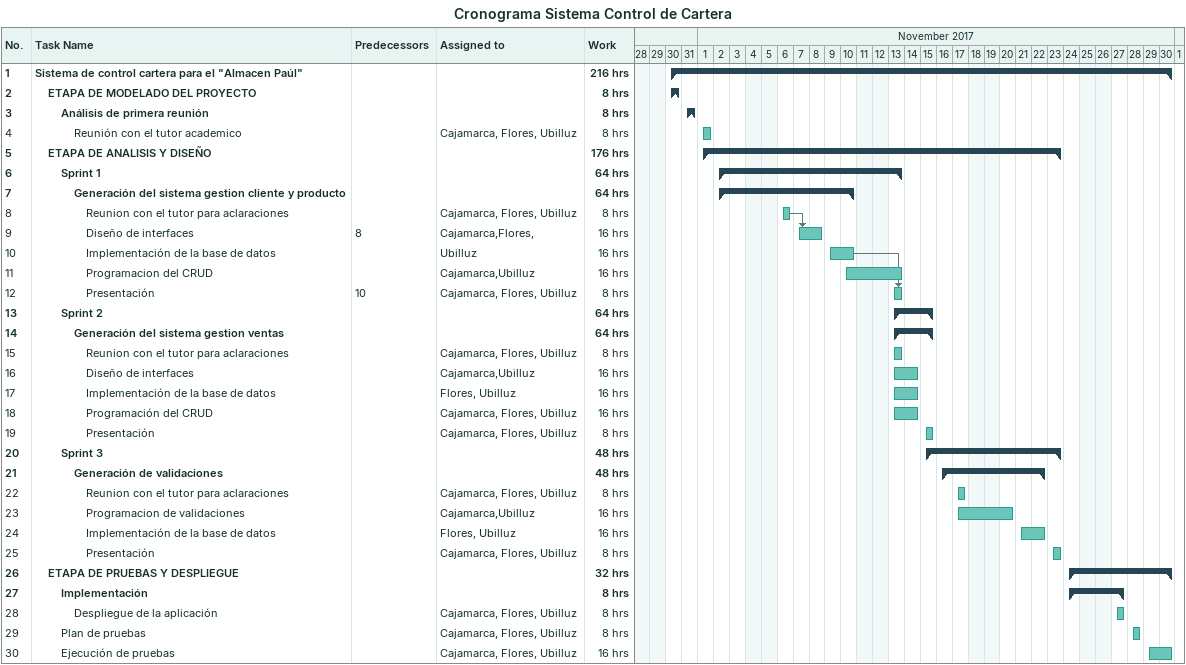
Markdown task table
Cronograma Sistema Control de Cartera

| ID | Level | Task | Start | Finish | Predecessors | Resources | Work (h) |
|---|---|---|---|---|---|---|---|
| 1 | 1 | **Sistema de control cartera para el "Almacen Paúl"** | 2017-10-30 | 2017-11-30 |  |  | 216 |
| 2 | 2 | **ETAPA DE MODELADO DEL PROYECTO** | 2017-10-30 | 2017-10-30 |  |  | 8 |
| 3 | 3 | **Análisis de primera reunión** | 2017-10-31 | 2017-10-31 |  |  | 8 |
| 4 | 4 | Reunión con el tutor academico | 2017-11-01 | 2017-11-01 |  | Cajamarca, Flores, Ubilluz | 8 |
| 5 | 2 | **ETAPA DE ANALISIS Y DISEÑO** | 2017-11-01 | 2017-11-23 |  |  | 176 |
| 6 | 3 | **Sprint 1** | 2017-11-02 | 2017-11-13 |  |  | 64 |
| 7 | 4 | **Generación del sistema gestion cliente y producto** | 2017-11-02 | 2017-11-10 |  |  | 64 |
| 8 | 5 | Reunion con el tutor para aclaraciones | 2017-11-06 | 2017-11-06 |  | Cajamarca, Flores, Ubilluz | 8 |
| 9 | 5 | Diseño de interfaces | 2017-11-07 | 2017-11-08 | 8 | Cajamarca,Flores, | 16 |
| 10 | 5 | Implementación de la base de datos | 2017-11-09 | 2017-11-10 |  | Ubilluz | 16 |
| 11 | 5 | Programacion del CRUD | 2017-11-10 | 2017-11-13 |  | Cajamarca,Ubilluz | 16 |
| 12 | 5 | Presentación | 2017-11-13 | 2017-11-13 | 10 | Cajamarca, Flores, Ubilluz | 8 |
| 13 | 3 | **Sprint 2** | 2017-11-13 | 2017-11-15 |  |  | 64 |
| 14 | 4 | **Generación del sistema gestion ventas** | 2017-11-13 | 2017-11-15 |  |  | 64 |
| 15 | 5 | Reunion con el tutor para aclaraciones | 2017-11-13 | 2017-11-13 |  | Cajamarca, Flores, Ubilluz | 8 |
| 16 | 5 | Diseño de interfaces | 2017-11-13 | 2017-11-14 |  | Cajamarca,Ubilluz | 16 |
| 17 | 5 | Implementación de la base de datos | 2017-11-13 | 2017-11-14 |  | Flores, Ubilluz | 16 |
| 18 | 5 | Programación del CRUD | 2017-11-13 | 2017-11-14 |  | Cajamarca, Flores, Ubilluz | 16 |
| 19 | 5 | Presentación | 2017-11-15 | 2017-11-15 |  | Cajamarca, Flores, Ubilluz | 8 |
| 20 | 3 | **Sprint 3** | 2017-11-15 | 2017-11-23 |  |  | 48 |
| 21 | 4 | **Generación de validaciones** | 2017-11-16 | 2017-11-22 |  |  | 48 |
| 22 | 5 | Reunion con el tutor para aclaraciones | 2017-11-17 | 2017-11-17 |  | Cajamarca, Flores, Ubilluz | 8 |
| 23 | 5 | Programacion de validaciones | 2017-11-17 | 2017-11-20 |  | Cajamarca,Ubilluz | 16 |
| 24 | 5 | Implementación de la base de datos | 2017-11-21 | 2017-11-22 |  | Flores, Ubilluz | 16 |
| 25 | 5 | Presentación | 2017-11-23 | 2017-11-23 |  | Cajamarca, Flores, Ubilluz | 8 |
| 26 | 2 | **ETAPA DE PRUEBAS Y DESPLIEGUE** | 2017-11-24 | 2017-11-30 |  |  | 32 |
| 27 | 3 | **Implementación** | 2017-11-24 | 2017-11-27 |  |  | 8 |
| 28 | 4 | Despliegue de la aplicación | 2017-11-27 | 2017-11-27 |  | Cajamarca, Flores, Ubilluz | 8 |
| 29 | 3 | Plan de pruebas | 2017-11-28 | 2017-11-28 |  | Cajamarca, Flores, Ubilluz | 8 |
| 30 | 3 | Ejecución de pruebas | 2017-11-29 | 2017-11-30 |  | Cajamarca, Flores, Ubilluz | 16 |
